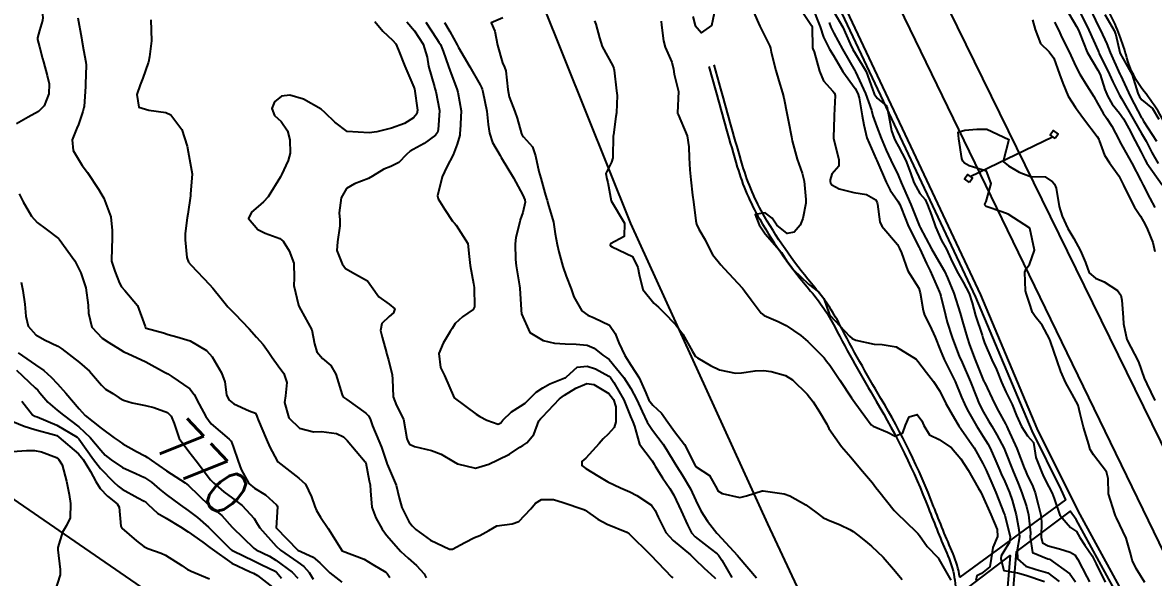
# Model space of a CAD drawing. Header units: metres. Extents: x 307586 to 320046, y 7427249 to 7434250.
# Drawn here: x 318176.6 to 318279.2, y 7430431.2 to 7430481.5 of the extents above; entities that cross this region are included whole.
import ezdxf
from ezdxf.enums import TextEntityAlignment as Align

# ---------------------------------------------------------------- set-up
doc = ezdxf.new("R2010")
doc.units = ezdxf.units.M
doc.header["$MEASUREMENT"] = 0
for name, color, linetype in [('Canaleta de Drenagem', 151, 'Continuous'), ('Cotas', 45, 'Continuous'), ('Curvas de Nivel 1m', 11, 'Continuous'), ('Curvas de Nivel 5m', 15, 'Continuous'), ('Divisa', 42, 'FENCELINE2'), ('Hidrografia', 140, 'Continuous'), ('Linha Férrea', 20, 'Continuous'), ('Portico', 45, 'Continuous'), ('Vias Primárias', 230, 'Continuous')]:
    doc.layers.add(name, color=color, linetype=linetype)
doc.styles.add('Style-STANDARD', font='STANDARD.shx')
doc.linetypes.add('FENCELINE2', pattern='A,0.25,-0.1,[132,ltypeshp.shx,S=0.1,R=0,X=-0.1,Y=0],-0.1,1', length=1.45)

msp = doc.modelspace()

# ---------------------------------------------------------------- linework, layer by layer
at = {"layer": 'Canaleta de Drenagem'}
msp.add_lwpolyline([(318103.92, 7430776.75), (318112.88, 7430761.41), (318133.88, 7430725.56), (318152.43, 7430687.45), (318167.76, 7430657.96), (318181.24, 7430627.96), (318195.39, 7430599.96), (318213.18, 7430560.64), (318225.95, 7430535.02), (318233.82, 7430518.51), (318248.74, 7430488.3), (318249.61, 7430486.33), (318257.39, 7430469.78), (318263.51, 7430456.81), (318268.6, 7430444.7), (318272.32, 7430437.22), (318277.5, 7430427.77)], dxfattribs=at)
for points in [[(318167.31, 7430657.74), (318180.79, 7430627.75), (318194.94, 7430599.74), (318212.73, 7430560.43), (318225.5, 7430534.8), (318233.37, 7430518.29), (318248.29, 7430488.09), (318249.15, 7430486.13), (318256.94, 7430469.57), (318263.05, 7430456.61), (318268.15, 7430444.49), (318270.79, 7430439.18), (318271.22, 7430438.22), (318261.63, 7430431.23, 0.060211), (318261.01, 7430433.34, -0.009182), (318259.25, 7430437.64, 0.042026), (318254.47, 7430447.43, -0.014111), (318250.73, 7430454.13, 0.055988), (318248.48, 7430457.47, -0.044538), (318243.92, 7430463.91, -0.060398), (318241.93, 7430468.53, -0.004092), (318239.94, 7430475.5), (318239.35, 7430477.65)], [(318238.87, 7430477.52), (318239.46, 7430475.37, 0.004092), (318241.45, 7430468.39, 0.060398), (318243.48, 7430463.66, 0.044538), (318248.1, 7430457.15, -0.055988), (318250.29, 7430453.9, 0.014111), (318254.04, 7430447.18, -0.042026), (318258.78, 7430437.46, 0.009182), (318260.55, 7430433.14, -0.1339), (318261.19, 7430428.64, 0.031663), (318261.08, 7430426.89, 0.050953), (318261.89, 7430419.02, 0.075834), (318264.59, 7430411.74, -0.07067), (318267.86, 7430403.21, -0.009489), (318271.74, 7430384.65, 0.087586), (318274.09, 7430378.44, -0.011038), (318282.67, 7430363.27, 0.075199), (318288.67, 7430355.24, -0.052973), (318292.24, 7430350.89, -0.057361), (318296.17, 7430343.08, 0.034682), (318299.44, 7430335.78, 0.040892), (318306.85, 7430324.27, 0.009714), (318325.47, 7430300.92, 0.126211), (318330.8, 7430297.06, 21.942034)], [(318277.05, 7430427.55), (318272.17, 7430436.45), (318271.62, 7430437.21), (318267.03, 7430433.76), (318266.73, 7430433.53), (318266.39, 7430429.56, 0.060224)], [(318261.75, 7430429.79), (318266.2, 7430433.17), (318265.9, 7430429.6, 0.060224)]]:
    msp.add_lwpolyline(points, format="xyb", dxfattribs=at)
at = {"layer": 'Curvas de Nivel 1m', "flags": 128}
for points, elevation in [([(318176.26, 7430487.53), (318177.32, 7430485.96), (318178.21, 7430484.04), (318178.23, 7430483.95), (318178.45, 7430482.2), (318178.48, 7430481.95), (318178.44, 7430481.69), (318178.18, 7430480.77), (318177.99, 7430480.12), (318178, 7430479.95), (318178.16, 7430479.29), (318178.44, 7430478.24), (318178.52, 7430477.94), (318178.88, 7430476.69), (318179.05, 7430475.94), (318179.02, 7430475.03), (318178.59, 7430473.94), (318178.09, 7430473.44), (318177.13, 7430472.91), (318176.08, 7430472.32)], 769), ([(318246.92, 7430483.12), (318248.19, 7430481.24), (318248.23, 7430481.11), (318248.27, 7430479.2), (318248.29, 7430479.11), (318248.43, 7430478.84), (318248.89, 7430477.1), (318249.25, 7430476.21), (318250.12, 7430475.28), (318250.27, 7430475.08), (318250.33, 7430474.87), (318250.24, 7430473.08), (318250.23, 7430472.95), (318250.16, 7430471.08), (318250.17, 7430470.99), (318250.66, 7430469.07), (318250.65, 7430468.47), (318250.03, 7430467.74), (318249.87, 7430467.24), (318249.88, 7430467.08), (318249.91, 7430466.97), (318250.02, 7430466.78), (318250.68, 7430466.41), (318252.01, 7430466.1), (318253.16, 7430465.9), (318254.01, 7430465.43), (318254.13, 7430465.16), (318254.16, 7430465.04), (318254.38, 7430463.42), (318254.56, 7430463.03), (318255.96, 7430461.39), (318256.17, 7430461.01), (318256.34, 7430460.61), (318256.91, 7430459), (318257.91, 7430457.41), (318258.04, 7430456.99), (318258.29, 7430455.39), (318258.43, 7430454.98), (318258.92, 7430454.02), (318259.4, 7430452.97), (318259.85, 7430451.84), (318260.2, 7430450.96), (318260.56, 7430450.22), (318261.19, 7430448.95), (318261.79, 7430447.55), (318262.04, 7430446.94), (318262.3, 7430446.41), (318263.13, 7430444.93), (318263.75, 7430443.96), (318264.16, 7430443.32), (318264.37, 7430442.91), (318264.89, 7430441.74), (318265.25, 7430440.9), (318265.39, 7430440.58), (318265.7, 7430439.89), (318266.12, 7430438.89), (318266.37, 7430438.2), (318266.73, 7430436.88), (318266.98, 7430435.55), (318267.03, 7430434.88), (318266.84, 7430433.67), (318266.85, 7430432.88), (318267.61, 7430432.21), (318268.55, 7430431.91), (318269.6, 7430431.62), (318270.64, 7430430.83)], 758), ([(318248.22, 7430483.01), (318248.96, 7430481.1), (318249.25, 7430480.16), (318249.8, 7430479.09), (318250.16, 7430478.5), (318251.03, 7430477.07), (318252.13, 7430475.52), (318252.38, 7430475.06), (318252.5, 7430474.68), (318252.78, 7430473.05), (318252.93, 7430472.22), (318253.2, 7430471.05), (318254.05, 7430469.1), (318254.07, 7430469.06), (318254.08, 7430469.04), (318254.11, 7430468.98), (318254.96, 7430467.03), (318255.3, 7430466.31), (318256.01, 7430465.31), (318256.18, 7430465.01), (318256.3, 7430464.71), (318256.98, 7430463), (318257.95, 7430461.11), (318258.01, 7430460.99), (318258.6, 7430459.64), (318258.93, 7430458.98), (318259.79, 7430457.07), (318259.83, 7430456.96), (318259.84, 7430456.9), (318259.9, 7430456.69), (318260.32, 7430454.96), (318260.49, 7430454.34), (318260.94, 7430452.95), (318261.61, 7430451.17), (318261.71, 7430450.94), (318261.83, 7430450.67), (318262.59, 7430448.93), (318263.1, 7430447.62), (318263.39, 7430446.92), (318263.78, 7430446.17), (318264.24, 7430445.38), (318264.52, 7430444.91), (318264.98, 7430444.13), (318265.64, 7430442.89), (318265.74, 7430442.65), (318266.44, 7430440.88), (318266.94, 7430439.64), (318267.24, 7430438.87), (318267.67, 7430437.64), (318267.86, 7430436.87), (318268.03, 7430435.25), (318268.01, 7430434.86), (318268.22, 7430433.45), (318269.62, 7430432.87), (318269.77, 7430432.84), (318271.6, 7430431.52), (318272.13, 7430430.81)], 757), ([(318271.21, 7430482.83), (318272.2, 7430481.15), (318272.38, 7430480.82), (318272.5, 7430480.5), (318273.16, 7430478.81), (318274.15, 7430477.19), (318274.34, 7430476.8), (318274.78, 7430475.44), (318275.04, 7430474.79), (318275.44, 7430474.11), (318276.11, 7430473.29), (318276.48, 7430472.77), (318276.96, 7430471.89), (318277.53, 7430470.76), (318278.06, 7430469.74), (318278.39, 7430469.08), (318278.59, 7430468.74), (318279.97, 7430466.78)], 752), ([(318181.65, 7430481.91), (318181.97, 7430480.1), (318182, 7430479.9), (318182.15, 7430479.02), (318182.37, 7430477.9), (318182.39, 7430477.64), (318182.34, 7430475.9), (318182.33, 7430475.69), (318182.21, 7430473.9), (318182.19, 7430473.8), (318182.09, 7430473.43), (318181.72, 7430472.26), (318181.55, 7430471.91), (318181.12, 7430470.85), (318181.21, 7430469.91), (318182.03, 7430468.55), (318182.51, 7430467.9), (318183.52, 7430466.38), (318183.83, 7430465.88), (318184, 7430465.59), (318184.64, 7430463.87), (318184.76, 7430462.66), (318184.75, 7430461.87), (318184.72, 7430461.09), (318184.7, 7430459.87), (318185, 7430458.95), (318185.44, 7430457.86), (318185.6, 7430457.55), (318185.9, 7430457.2), (318187.05, 7430455.84), (318187.75, 7430453.94), (318187.79, 7430453.83), (318187.85, 7430453.8), (318189.42, 7430453.38), (318189.85, 7430453.22), (318190.64, 7430453), (318191.84, 7430452.64), (318193.32, 7430451.77), (318193.82, 7430451.2), (318194.69, 7430449.75), (318194.99, 7430448.94), (318195.13, 7430447.74), (318195.33, 7430447.29), (318195.78, 7430446.94), (318197.18, 7430446.3), (318197.77, 7430446.08), (318197.87, 7430445.81), (318197.9, 7430445.71), (318198, 7430445.47), (318198.76, 7430443.69), (318199.05, 7430443.01), (318199.71, 7430441.76), (318199.78, 7430441.68), (318201.7, 7430440.2), (318202.28, 7430439.65), (318202.83, 7430438.49), (318203.13, 7430437.64), (318203.3, 7430437.27), (318203.65, 7430436.66), (318204.34, 7430435.62), (318205.61, 7430433.61), (318207.61, 7430432.86), (318208.4, 7430432.37), (318209.59, 7430431.66), (318209.71, 7430431.56), (318209.95, 7430431.19)], 768), ([(318188.27, 7430481.75), (318188.32, 7430479.83), (318188.15, 7430478.4), (318188.05, 7430477.92), (318188.03, 7430477.83), (318187.53, 7430476.44), (318187.31, 7430475.84), (318186.99, 7430474.96), (318187.18, 7430473.84), (318188.09, 7430473.55), (318189.63, 7430473.35), (318190.09, 7430473.14), (318191.08, 7430471.79), (318191.55, 7430470.28), (318191.64, 7430469.78), (318192.02, 7430467.78), (318191.86, 7430465.93), (318191.85, 7430465.78), (318191.62, 7430464.14), (318191.55, 7430463.78), (318191.39, 7430462.36), (318191.39, 7430461.79), (318191.52, 7430460.2), (318191.69, 7430459.78), (318191.92, 7430459.49), (318193.59, 7430457.76), (318193.9, 7430457.42), (318194.64, 7430456.49), (318195.26, 7430455.74), (318195.87, 7430455.1), (318197.19, 7430453.72), (318197.85, 7430452.99), (318198.44, 7430452.3), (318198.9, 7430451.69), (318199.28, 7430451.14), (318199.82, 7430450.39), (318200.33, 7430449.67), (318200.59, 7430448.88), (318200.49, 7430447.67), (318200.4, 7430447.05), (318200.78, 7430445.67), (318201.75, 7430444.74), (318203.02, 7430444.38), (318203.74, 7430444.42), (318205.11, 7430444.25), (318205.74, 7430443.94), (318206.06, 7430443.61), (318207.71, 7430441.67), (318207.74, 7430441.62), (318207.75, 7430441.59), (318208.07, 7430439.95), (318208.15, 7430439.58), (318208.2, 7430439.06), (318208.32, 7430437.58), (318208.67, 7430436.59), (318209.24, 7430435.57), (318209.63, 7430435.03), (318210.95, 7430433.55), (318211.61, 7430432.93), (318212.36, 7430432.29), (318213.06, 7430431.52), (318213.22, 7430431.15)], 767), ([(318220.2, 7430481.93), (318219.13, 7430481.46), (318219.45, 7430480.71), (318219.71, 7430479.45), (318220.15, 7430477.85), (318220.35, 7430477.44), (318220.45, 7430477.13), (318220.63, 7430475.43), (318220.77, 7430474.77), (318221.29, 7430473.43), (318221.5, 7430472.84), (318221.89, 7430471.42), (318221.94, 7430471.29), (318222.07, 7430471.13), (318222.89, 7430470.24), (318223.15, 7430469.41), (318223.45, 7430467.99), (318223.62, 7430467.4), (318224.01, 7430466.06), (318224.16, 7430465.55), (318224.2, 7430465.4), (318224.28, 7430465.11), (318224.77, 7430463.39), (318224.92, 7430462.35), (318225.1, 7430461.38), (318225.27, 7430460.7), (318225.62, 7430459.37), (318225.92, 7430458.51), (318226.37, 7430457.37), (318226.64, 7430456.62), (318227.34, 7430455.36), (318227.88, 7430454.97), (318228.48, 7430454.74), (318229.86, 7430454.06), (318230.37, 7430453.31), (318230.7, 7430452.45), (318231.24, 7430451.31), (318231.82, 7430450.42), (318232.56, 7430449.29), (318233.16, 7430447.92), (318233.44, 7430447.28), (318233.78, 7430446.8), (318234.58, 7430446.08), (318235.15, 7430445.26), (318235.75, 7430444.41), (318236.65, 7430443.24), (318237.67, 7430441.27), (318237.7, 7430441.23), (318237.71, 7430441.21), (318238.93, 7430440.44), (318239.61, 7430439.2), (318239.69, 7430439.04), (318240.08, 7430438.8), (318241.68, 7430438.44), (318242.28, 7430438.58), (318243.69, 7430439.04), (318243.8, 7430439.05), (318245.69, 7430438.77), (318246.21, 7430438.6), (318247.67, 7430437.78), (318248.58, 7430437.1), (318249.21, 7430436.64), (318249.66, 7430436.42), (318250.77, 7430435.95), (318251.65, 7430435.55), (318251.96, 7430435.37), (318252.36, 7430435.05), (318253.07, 7430434.48), (318253.63, 7430434.03), (318254.68, 7430433.02), (318255.61, 7430431.95), (318256.4, 7430431)], 762), ([(318237.41, 7430482.03), (318237.64, 7430481.24), (318238.19, 7430480.55), (318239.13, 7430481.22), (318239.37, 7430482.37)], 759), ([(318242.93, 7430482.46), (318243.49, 7430481.17), (318244.18, 7430479.77), (318244.39, 7430479.37), (318244.46, 7430479.16), (318244.52, 7430478.8), (318244.94, 7430477.15), (318245.21, 7430476.22), (318245.56, 7430475.14), (318245.66, 7430474.68), (318245.97, 7430473.13), (318246.09, 7430472.54), (318246.36, 7430471.13), (318246.42, 7430470.77), (318246.87, 7430469.12), (318247.32, 7430467.83), (318247.5, 7430467.12), (318247.66, 7430465.46), (318247.65, 7430465.11), (318247.38, 7430463.72), (318247.14, 7430463.12), (318246.61, 7430462.49), (318245.97, 7430462.36), (318245.04, 7430463.14), (318244.6, 7430463.76), (318243.99, 7430464.24), (318243.07, 7430464.09), (318243.42, 7430463.17), (318243.97, 7430462.34), (318245.04, 7430461.14), (318245.45, 7430460.64), (318245.94, 7430459.86), (318246.5, 7430459.12), (318247.91, 7430457.79), (318248.8, 7430457.1), (318249.3, 7430456.49), (318249.78, 7430455.08), (318249.82, 7430455.02), (318249.88, 7430454.94), (318251.61, 7430453.06), (318251.86, 7430452.85), (318252.2, 7430452.71), (318253.85, 7430452.33), (318254.58, 7430452.3), (318255.85, 7430452.1), (318257.68, 7430450.99), (318257.83, 7430450.81), (318258.61, 7430449.77), (318259.25, 7430448.97), (318259.8, 7430448.09), (318260.36, 7430446.95), (318261.13, 7430445.59), (318261.55, 7430444.94), (318261.76, 7430444.64), (318262.92, 7430442.93), (318263.72, 7430441.53), (318264.01, 7430440.92), (318264.52, 7430439.73), (318264.88, 7430438.9), (318265.66, 7430436.97), (318265.69, 7430436.89), (318265.7, 7430436.85), (318266.19, 7430434.88), (318266.14, 7430434.39), (318265.63, 7430433.54), (318265.38, 7430433.14), (318265.34, 7430432.89), (318265.61, 7430431.81), (318266.87, 7430431.62), (318267.6, 7430431.41), (318269.31, 7430430.84)], 759), ([(318272.46, 7430482.58), (318273.33, 7430480.81), (318274.17, 7430478.92), (318274.21, 7430478.84), (318274.23, 7430478.8), (318274.27, 7430478.7), (318275.2, 7430476.78), (318275.49, 7430476.13), (318276.12, 7430474.91), (318276.19, 7430474.77), (318276.28, 7430474.61), (318277.33, 7430472.76), (318278.08, 7430471.51), (318278.53, 7430470.74), (318279.05, 7430469.73), (318279.62, 7430468.73)], 751), ([(318274.77, 7430482.24), (318275.61, 7430480.78), (318275.78, 7430480.37), (318276.15, 7430478.77), (318276.17, 7430478.7), (318277.25, 7430476.76), (318277.78, 7430475.1), (318277.91, 7430474.75), (318278.12, 7430474.49), (318279.1, 7430473.72), (318279.66, 7430472.73)], 749), ([(318208.59, 7430481.58), (318209.32, 7430480.71), (318210.18, 7430479.9), (318210.49, 7430479.56), (318210.73, 7430478.99), (318211.3, 7430477.55), (318212.12, 7430475.64), (318212.16, 7430475.54), (318212.18, 7430475.49), (318212.45, 7430473.54), (318212.39, 7430473.23), (318212.09, 7430472.86), (318211.27, 7430472.35), (318210.08, 7430471.91), (318208.75, 7430471.58), (318208.07, 7430471.51), (318206.07, 7430471.61), (318204.94, 7430472.48), (318204.09, 7430473.31), (318203.71, 7430473.64), (318202.11, 7430474.55), (318200.86, 7430474.92), (318200.11, 7430474.81), (318199.48, 7430474.31), (318199.25, 7430473.69), (318199.48, 7430473.08), (318200.08, 7430472.53), (318200.66, 7430471.67), (318200.87, 7430470.87), (318200.9, 7430469.67), (318200.73, 7430468.99), (318200.11, 7430467.68), (318200.08, 7430467.62), (318200.02, 7430467.5), (318198.92, 7430465.7), (318198.47, 7430465.23), (318197.99, 7430464.83), (318197.39, 7430464.31), (318197.11, 7430463.72), (318197.96, 7430462.75), (318198.65, 7430462.39), (318199.96, 7430461.92), (318200.28, 7430461.68), (318200.82, 7430460.8), (318201.23, 7430459.67), (318201.25, 7430458.33), (318201.24, 7430457.67), (318201.66, 7430455.89), (318201.75, 7430455.66), (318201.88, 7430455.46), (318202.86, 7430453.65), (318203.11, 7430452.38), (318203.33, 7430451.64), (318203.83, 7430451.04), (318204.59, 7430450.4), (318205.03, 7430449.62), (318205.63, 7430447.76), (318205.69, 7430447.61), (318205.73, 7430447.56), (318205.78, 7430447.52), (318206.05, 7430447.34), (318207.77, 7430446.1), (318208.02, 7430445.85), (318208.15, 7430445.58), (318208.38, 7430444.95), (318208.95, 7430443.57), (318209.17, 7430443.01), (318209.67, 7430441.56), (318209.68, 7430441.53), (318209.71, 7430441.46), (318210.52, 7430439.55), (318210.8, 7430438.42), (318211.02, 7430437.55), (318211.65, 7430436.28), (318211.97, 7430435.86), (318212.29, 7430435.53), (318213.63, 7430434.56), (318215.35, 7430433.75), (318215.62, 7430433.75), (318216.75, 7430434.35), (318217.63, 7430434.81), (318218.09, 7430435), (318218.92, 7430435.45), (318219.65, 7430435.88), (318221.03, 7430436.04), (318221.65, 7430436.27), (318222.72, 7430437.4), (318223.15, 7430437.92), (318223.68, 7430438.26), (318224.78, 7430438.27), (318225.67, 7430438), (318227.53, 7430437.35), (318227.66, 7430437.28), (318228.8, 7430436.48), (318229.65, 7430436.02), (318231.44, 7430435.3), (318231.64, 7430435.16), (318233.56, 7430433.27), (318233.59, 7430433.24), (318233.61, 7430433.21), (318235.49, 7430431.25), (318235.59, 7430431.15)], 766), ([(318213.2, 7430481.53), (318214.18, 7430480.04), (318214.39, 7430479.73), (318214.52, 7430479.51), (318214.77, 7430478.9), (318215.25, 7430477.5), (318215.49, 7430476.85), (318216.02, 7430475.49), (318216.12, 7430475.19), (318216.4, 7430473.49), (318216.31, 7430471.72), (318216.29, 7430471.49), (318216.28, 7430471.28), (318216.06, 7430470.48), (318215.67, 7430469.5), (318215.11, 7430468.43), (318214.68, 7430467.51), (318214.27, 7430465.78), (318214.32, 7430465.52), (318214.94, 7430464.55), (318215.62, 7430463.5), (318215.79, 7430463.31), (318215.97, 7430463.13), (318217, 7430461.48), (318217.12, 7430460.3), (318217.22, 7430459.48), (318217.54, 7430457.85), (318217.58, 7430457.47), (318217.62, 7430455.74), (318217.49, 7430455.47), (318216.53, 7430454.82), (318215.86, 7430454.21), (318215.58, 7430453.77), (318215.42, 7430453.5), (318214.78, 7430452.44), (318214.39, 7430451.51), (318214.53, 7430450.22), (318214.91, 7430449.5), (318215.78, 7430447.49), (318217.77, 7430445.99), (318218.09, 7430445.79), (318218.73, 7430445.46), (318219.76, 7430445.1), (318220, 7430445.2), (318220.2, 7430445.44), (318220.98, 7430446.22), (318221.78, 7430446.72), (318222.2, 7430447), (318222.63, 7430447.41), (318223.21, 7430447.99), (318223.8, 7430448.39), (318224.45, 7430448.75), (318225.81, 7430449.28), (318225.88, 7430449.3), (318225.95, 7430449.37), (318226.93, 7430450.26), (318227.82, 7430450.36), (318228.58, 7430450.1), (318229.81, 7430449.45), (318229.95, 7430449.32), (318230.25, 7430448.87), (318231.15, 7430447.31), (318231.77, 7430445.78), (318231.97, 7430445.3), (318232.14, 7430444.91), (318232.57, 7430443.29), (318233.72, 7430441.77), (318233.91, 7430441.47), (318234, 7430441.28), (318234.66, 7430440.22), (318235.33, 7430439.26), (318235.68, 7430438.66), (318236.35, 7430437.24), (318236.93, 7430435.96), (318237.3, 7430435.23), (318237.64, 7430434.88), (318239, 7430433.83), (318239.62, 7430433.35), (318239.75, 7430433.2), (318240.04, 7430432.76), (318240.95, 7430431.19)], 764), ([(318214.9, 7430481.51), (318215.38, 7430480.7), (318216.04, 7430479.49), (318216.17, 7430479.23), (318217.18, 7430477.48), (318218.13, 7430475.86), (318218.26, 7430475.61), (318218.31, 7430475.47), (318218.38, 7430475.21), (318218.75, 7430473.46), (318218.87, 7430472.25), (318218.97, 7430471.46), (318219.25, 7430470.63), (318219.93, 7430469.44), (318220.05, 7430469.26), (318221.15, 7430467.43), (318222.01, 7430465.86), (318222.19, 7430465.42), (318222.22, 7430465.2), (318221.99, 7430464.27), (318221.77, 7430463.62), (318221.72, 7430463.42), (318221.38, 7430462), (318221.31, 7430461.43), (318221.35, 7430460.01), (318221.41, 7430459.43), (318221.7, 7430457.63), (318221.72, 7430457.42), (318221.84, 7430455.46), (318221.85, 7430455.42), (318221.88, 7430455.09), (318222.65, 7430453.41), (318223.85, 7430452.67), (318224.88, 7430452.42), (318225.84, 7430452.36), (318226.85, 7430452.35), (318227.84, 7430452.26), (318228.48, 7430451.98), (318229.25, 7430451.33), (318229.61, 7430451.11), (318229.83, 7430450.94), (318231.16, 7430449.31), (318231.8, 7430448.33), (318232.34, 7430447.29), (318232.83, 7430446.23), (318233.27, 7430445.28), (318233.75, 7430444.55), (318234.73, 7430443.27), (318235.12, 7430442.65), (318235.72, 7430441.64), (318235.97, 7430441.25), (318236.45, 7430440.5), (318237.19, 7430439.24), (318237.68, 7430438.16), (318238.13, 7430437.22), (318238.74, 7430436.3), (318239.6, 7430435.2), (318239.64, 7430435.16), (318241.47, 7430433.18), (318241.62, 7430433.01), (318243.19, 7430431.16)], 763), ([(318228.51, 7430481.66), (318228.63, 7430481.34), (318228.95, 7430480.11), (318229.18, 7430479.33), (318230.15, 7430477.56), (318230.26, 7430477.32), (318230.28, 7430477.18), (318230.48, 7430475.32), (318230.54, 7430474.89), (318230.49, 7430473.32), (318230.42, 7430472.98), (318230.21, 7430471.32), (318230.2, 7430471.19), (318230.16, 7430469.32), (318230.15, 7430469.22), (318230.05, 7430468.85), (318229.53, 7430467.82), (318229.61, 7430467.33), (318229.7, 7430467), (318230, 7430465.32), (318231.22, 7430463.31), (318231.18, 7430462.09), (318229.95, 7430461.44), (318229.91, 7430461.32), (318229.92, 7430461.29), (318229.95, 7430461.26), (318230.11, 7430461.16), (318231.94, 7430460.3), (318232.44, 7430459.29), (318232.56, 7430458.66), (318232.89, 7430457.29), (318233.89, 7430456.07), (318234.31, 7430455.7), (318234.74, 7430455.27), (318235.87, 7430454.09), (318236.5, 7430453.24), (318237.38, 7430451.69), (318237.67, 7430451.23), (318237.83, 7430451.1), (318239.01, 7430450.4), (318239.82, 7430450), (318241.28, 7430449.72), (318241.82, 7430449.75), (318243.06, 7430449.93), (318243.82, 7430449.95), (318244.53, 7430449.86), (318245.82, 7430449.51), (318246.46, 7430449.12), (318247.79, 7430447.8), (318248.32, 7430447.1), (318248.89, 7430446.21), (318249.58, 7430445.08), (318249.64, 7430444.96), (318249.76, 7430444.71), (318250.9, 7430443.07), (318251.73, 7430442.1), (318252.62, 7430441.05), (318253.7, 7430439.76), (318254.02, 7430439.36), (318254.28, 7430439.03), (318255.67, 7430437.27), (318255.91, 7430437.01), (318257.65, 7430435.37), (318257.83, 7430435.17), (318257.96, 7430434.99), (318258.66, 7430434), (318259.62, 7430433.01), (318259.67, 7430432.96), (318259.73, 7430432.85), (318260.82, 7430430.95)], 761), ([(318249.79, 7430481.5), (318249.94, 7430481.08), (318250.01, 7430480.9), (318250.19, 7430480.53), (318250.98, 7430479.07), (318252.14, 7430477.08), (318252.15, 7430477.06), (318252.16, 7430477.04), (318253.07, 7430475.05), (318253.61, 7430473.54), (318253.75, 7430473.04), (318254.09, 7430472.03), (318254.48, 7430471.03), (318254.95, 7430469.92), (318255.38, 7430469.02), (318256.03, 7430467.65), (318256.31, 7430467.01), (318256.53, 7430466.5), (318257.18, 7430465), (318257.98, 7430463.05), (318258, 7430463.01), (318258.01, 7430462.99), (318258.04, 7430462.93), (318259.07, 7430460.97), (318259.38, 7430460.4), (318259.94, 7430459.48), (318260.24, 7430458.96), (318260.52, 7430458.35), (318261.07, 7430456.95), (318261.66, 7430455.16), (318261.73, 7430454.94), (318261.88, 7430454.4), (318262.29, 7430452.94), (318262.5, 7430452.29), (318263.01, 7430450.93), (318263.81, 7430448.95), (318263.82, 7430448.93), (318263.85, 7430448.89), (318264.79, 7430446.9), (318265.14, 7430446.26), (318265.77, 7430445.11), (318265.88, 7430444.89), (318265.99, 7430444.66), (318266.79, 7430442.88), (318267.47, 7430441.12), (318267.57, 7430440.87), (318267.71, 7430440.55), (318268.26, 7430439.43), (318268.47, 7430438.86), (318268.73, 7430437.8), (318268.96, 7430436.85), (318269.03, 7430436.23), (318269.01, 7430434.85), (318269.12, 7430434.33), (318269.64, 7430434.06), (318270.67, 7430433.79), (318271.63, 7430433.5), (318272.05, 7430433.24), (318272.33, 7430432.81), (318273.15, 7430431.25), (318273.4, 7430430.79)], 756), ([(318268.21, 7430481.73), (318268.46, 7430480.87), (318268.93, 7430479.6), (318269.73, 7430478.85), (318270.16, 7430478.27), (318270.66, 7430476.83), (318270.96, 7430476.01), (318271.45, 7430474.83), (318272.11, 7430473.81), (318272.85, 7430472.81), (318274.08, 7430471.16), (318274.22, 7430470.94), (318274.27, 7430470.8), (318274.74, 7430469.47), (318275.19, 7430468.78), (318276.04, 7430467.6), (318276.47, 7430466.77), (318276.9, 7430465.87), (318277.48, 7430464.76), (318278, 7430463.96), (318278.43, 7430463.18), (318278.64, 7430462.74), (318279.14, 7430461.56), (318279.31, 7430460.73)], 754), ([(318270.2, 7430481.54), (318270.56, 7430480.84), (318270.92, 7430480.09), (318271.54, 7430478.83), (318272.15, 7430477.51), (318272.52, 7430476.82), (318273.15, 7430475.79), (318273.78, 7430474.8), (318274.12, 7430474.19), (318274.61, 7430473.29), (318274.96, 7430472.79), (318275.41, 7430472.1), (318276.07, 7430470.83), (318276.11, 7430470.77), (318276.15, 7430470.69), (318277.23, 7430468.76), (318278.03, 7430467.19), (318278.26, 7430466.75), (318278.87, 7430465.59), (318279.3, 7430464.73)], 753), ([(318176.32, 7430465.97), (318176.7, 7430465.25), (318177.46, 7430463.96), (318177.97, 7430463.38), (318178.79, 7430462.77), (318179.9, 7430461.92), (318179.95, 7430461.85), (318181.37, 7430459.91), (318181.91, 7430458.81), (318182.23, 7430457.9), (318182.36, 7430457.44), (318182.59, 7430455.89), (318182.61, 7430455.15), (318182.92, 7430453.89), (318183.84, 7430452.9), (318184.46, 7430452.49), (318185.49, 7430451.86), (318185.83, 7430451.66), (318186.17, 7430451.5), (318187.82, 7430450.73), (318189.51, 7430449.8), (318189.7, 7430449.7), (318189.8, 7430449.65), (318190.18, 7430449.41), (318191.79, 7430448.28), (318192.19, 7430447.78), (318192.65, 7430446.89), (318193.24, 7430445.77), (318193.75, 7430445.12), (318195.38, 7430443.74), (318195.54, 7430443.54), (318195.73, 7430443.05), (318196.19, 7430441.73), (318196.46, 7430440.97), (318197.15, 7430439.72), (318197.68, 7430439.29), (318198.66, 7430438.68), (318199.66, 7430437.77), (318199.72, 7430437.68), (318199.75, 7430437.59), (318199.64, 7430435.68), (318201.6, 7430433.66), (318203, 7430433.03), (318203.6, 7430432.53), (318204.5, 7430431.62), (318205.58, 7430430.76)], 769), ([(318176.23, 7430451.56), (318177.81, 7430450.46), (318178.56, 7430449.94), (318179.23, 7430449.36), (318179.79, 7430448.74), (318180.56, 7430447.91), (318181.77, 7430446.47), (318182.31, 7430445.89), (318183.75, 7430444.73), (318184.95, 7430443.86), (318185.41, 7430443.54), (318185.73, 7430443.32), (318186.96, 7430442.6), (318187.72, 7430442.21), (318187.96, 7430442.07), (318188.31, 7430441.82), (318189.7, 7430440.86), (318191.38, 7430439.78), (318191.68, 7430439.54), (318193.52, 7430437.76), (318193.6, 7430437.7), (318193.66, 7430437.65), (318194.71, 7430436.8), (318195.64, 7430435.76), (318195.67, 7430435.73), (318197.61, 7430433.85), (318197.82, 7430433.71), (318199.03, 7430433.11), (318199.6, 7430432.77), (318201.07, 7430431.67), (318201.59, 7430431.14)], 771), ([(318176.09, 7430449.97), (318177.79, 7430448.39), (318178.01, 7430448.17), (318178.19, 7430447.94), (318178.92, 7430447.08), (318179.77, 7430446.36), (318180.36, 7430445.91), (318181.75, 7430444.85), (318182.76, 7430443.89), (318183.72, 7430442.72), (318184.14, 7430442.29), (318184.67, 7430441.87), (318185.7, 7430441.16), (318186.9, 7430440.63), (318187.69, 7430440.26), (318188.32, 7430439.82), (318189.06, 7430439.19), (318189.67, 7430438.7), (318190.94, 7430437.79), (318191.66, 7430437.27), (318192.5, 7430436.62), (318193.49, 7430435.75), (318193.64, 7430435.61), (318195.53, 7430433.73), (318195.61, 7430433.67), (318195.73, 7430433.61), (318197.6, 7430432.71), (318198.28, 7430432.38), (318199.59, 7430431.73), (318199.65, 7430431.68), (318200.12, 7430431.14)], 772), ([(318176.56, 7430447.18), (318177.55, 7430445.95), (318177.76, 7430445.82), (318177.97, 7430445.74), (318179.75, 7430445), (318181.59, 7430443.9), (318181.73, 7430443.76), (318183.07, 7430441.89), (318183.7, 7430441.08), (318184.89, 7430439.86), (318185.3, 7430439.48), (318185.68, 7430439.21), (318187.08, 7430438.42), (318187.67, 7430438.12), (318187.84, 7430438), (318188.02, 7430437.82), (318188.88, 7430437.03), (318189.65, 7430436.56), (318190.96, 7430435.79), (318191.64, 7430435.33), (318192.98, 7430434.4), (318193.62, 7430433.92), (318193.82, 7430433.75), (318195.6, 7430432.48), (318197.29, 7430431.71), (318197.59, 7430431.58), (318197.93, 7430431.36), (318199.57, 7430430.11)], 773), ([(318175.75, 7430445.32), (318176.79, 7430444.91), (318177.74, 7430444.62), (318179.53, 7430444.13), (318179.73, 7430444.05), (318179.94, 7430443.92), (318181.72, 7430442.39), (318182.13, 7430441.9), (318182.79, 7430440.8), (318183.27, 7430439.88), (318183.68, 7430439.26), (318184.35, 7430438.55), (318185.2, 7430437.86), (318185.39, 7430437.58), (318185.56, 7430435.85), (318185.64, 7430435.67), (318186.96, 7430434.5), (318187.62, 7430434.01), (318188.01, 7430433.82), (318189.2, 7430433.4), (318189.61, 7430433.21), (318191.09, 7430432.29), (318191.59, 7430431.92), (318191.69, 7430431.87), (318191.93, 7430431.77), (318193.58, 7430431.07)], 774)]:
    msp.add_lwpolyline(points, dxfattribs=dict(at, elevation=elevation))
at = {"layer": 'Curvas de Nivel 5m', "flags": 128}
for points, elevation in [([(318273.43, 7430482.81), (318274.2, 7430481.15), (318274.38, 7430480.8), (318274.96, 7430479.56), (318275.27, 7430478.78), (318276.14, 7430476.82), (318276.16, 7430476.77), (318276.19, 7430476.73), (318277.1, 7430474.76), (318278.1, 7430472.87), (318278.15, 7430472.8), (318278.18, 7430472.75), (318278.28, 7430472.56), (318279.45, 7430470.73)], 750), ([(318250.21, 7430482.46), (318251.01, 7430481.07), (318251.68, 7430479.56), (318251.91, 7430479.06), (318252.17, 7430478.65), (318253.12, 7430477.05), (318253.72, 7430475.46), (318253.86, 7430475.04), (318254.12, 7430474.64), (318255.02, 7430473.93), (318255.19, 7430473.02), (318255.43, 7430471.68), (318255.68, 7430471.02), (318255.8, 7430470.74), (318256.07, 7430470.25), (318256.74, 7430469), (318257.15, 7430467.88), (318257.47, 7430467), (318258.01, 7430466), (318258.48, 7430465.45), (318258.71, 7430464.98), (318259.07, 7430464.05), (318259.42, 7430462.97), (318259.96, 7430461.74), (318260.43, 7430460.96), (318260.81, 7430460.09), (318261.35, 7430458.95), (318261.92, 7430457.95), (318262.48, 7430456.93), (318262.74, 7430456.09), (318263.05, 7430454.93), (318263.64, 7430453.15), (318263.71, 7430452.92), (318263.86, 7430452.47), (318264.53, 7430450.91), (318264.95, 7430450.03), (318265.42, 7430448.9), (318265.8, 7430448.02), (318266.36, 7430446.88), (318266.78, 7430445.87), (318267.22, 7430444.88), (318267.75, 7430444.03), (318268.31, 7430443.42), (318268.39, 7430442.86), (318268.51, 7430442.08), (318269, 7430440.85), (318269.22, 7430440.36), (318269.7, 7430439.41), (318270.01, 7430438.84), (318270.17, 7430438.35), (318270.71, 7430436.83), (318271.65, 7430435.73), (318272.21, 7430435.37), (318272.5, 7430434.81), (318272.96, 7430434.13), (318273.63, 7430433.15), (318273.81, 7430432.79), (318273.98, 7430432.42), (318274.81, 7430430.78)], 755), ([(318211.48, 7430481.55), (318212.18, 7430480.74), (318212.96, 7430479.53), (318213.32, 7430478.36), (318213.46, 7430477.53), (318213.99, 7430475.66), (318214.03, 7430475.52), (318214.12, 7430475.25), (318214.45, 7430473.51), (318214.33, 7430471.77), (318214.25, 7430471.52), (318214.07, 7430471.29), (318213.06, 7430470.53), (318212.06, 7430469.98), (318211.77, 7430469.83), (318211.46, 7430469.55), (318210.77, 7430468.82), (318210.04, 7430468.45), (318209.39, 7430468.21), (318208.38, 7430467.58), (318208.02, 7430467.36), (318206.73, 7430466.89), (318206.01, 7430466.44), (318205.53, 7430465.62), (318205.35, 7430464.25), (318205.4, 7430463.62), (318205.41, 7430463.06), (318205.18, 7430461.62), (318205.14, 7430460.82), (318205.61, 7430459.61), (318205.93, 7430459.19), (318206.84, 7430458.68), (318207.91, 7430458.07), (318208.28, 7430457.58), (318208.95, 7430456.63), (318209.89, 7430455.98), (318210.39, 7430455.55), (318210.26, 7430455.17), (318209.87, 7430454.86), (318209.21, 7430454.23), (318209.09, 7430453.57), (318209.25, 7430452.97), (318209.64, 7430451.56), (318209.68, 7430451.41), (318209.83, 7430450.91), (318210.14, 7430449.56), (318210.18, 7430449.18), (318210.24, 7430447.56), (318210.55, 7430446.78), (318211.17, 7430445.55), (318211.49, 7430443.79), (318211.58, 7430443.54), (318211.73, 7430443.29), (318212.19, 7430443.08), (318213.72, 7430442.7), (318214.59, 7430442.37), (318215.72, 7430441.7), (318216.09, 7430441.49), (318217.71, 7430441.09), (318218.93, 7430441.45), (318219.72, 7430441.85), (318220.78, 7430442.37), (318221.73, 7430442.99), (318221.99, 7430443.16), (318222.37, 7430443.41), (318223, 7430444.16), (318223.46, 7430445.4), (318223.59, 7430445.58), (318223.77, 7430445.74), (318225.34, 7430447.38), (318225.58, 7430447.58), (318225.79, 7430447.71), (318226.8, 7430448.36), (318227.8, 7430448.79), (318228.45, 7430448.69), (318229.79, 7430447.87), (318230.22, 7430447.32), (318230.43, 7430446.66), (318230.44, 7430445.31), (318230.29, 7430444.78), (318229.75, 7430444.18), (318229.3, 7430443.77), (318228.91, 7430443.33), (318227.72, 7430442.01), (318227.35, 7430441.72), (318227.36, 7430441.35), (318227.71, 7430441.07), (318228.79, 7430440.42), (318229.7, 7430439.87), (318230.87, 7430439.31), (318231.69, 7430438.96), (318232.35, 7430438.62), (318233.67, 7430437.76), (318234.01, 7430437.27), (318234.26, 7430436.66), (318234.98, 7430435.26), (318235.63, 7430434.54), (318237.21, 7430433.23), (318237.61, 7430432.86), (318238.43, 7430432.05), (318239.38, 7430431.2), (318239.48, 7430431.09)], 765), ([(318234.53, 7430481.61), (318234.57, 7430481.27), (318234.75, 7430479.84), (318234.92, 7430479.27), (318235.52, 7430477.9), (318235.66, 7430477.26), (318235.71, 7430476.82), (318236.12, 7430475.25), (318236.02, 7430473.32), (318236.04, 7430473.25), (318236.06, 7430473.21), (318236.09, 7430473.15), (318236.89, 7430471.24), (318237.06, 7430470.24), (318237.08, 7430469.24), (318237.14, 7430468.14), (318237.23, 7430467.24), (318237.39, 7430465.85), (318237.47, 7430465.24), (318237.68, 7430463.53), (318237.75, 7430463.23), (318237.97, 7430462.76), (318238.53, 7430461.8), (318238.8, 7430461.22), (318239.2, 7430460.47), (318239.94, 7430459.54), (318240.26, 7430459.2), (318241.91, 7430457.43), (318242.11, 7430457.18), (318242.7, 7430456.37), (318243.6, 7430455.16), (318243.88, 7430454.95), (318245.14, 7430454.41), (318245.87, 7430454.02), (318247.2, 7430453.12), (318247.85, 7430452.57), (318249.32, 7430451.09), (318249.55, 7430450.81), (318249.83, 7430450.43), (318250.75, 7430449.07), (318251.79, 7430447.49), (318252.1, 7430447.06), (318253.01, 7430445.81), (318253.58, 7430445.04), (318253.76, 7430444.9), (318255.08, 7430444.35), (318255.75, 7430443.99), (318256.47, 7430444.29), (318256.71, 7430445), (318257.03, 7430445.74), (318257.77, 7430445.96), (318258.18, 7430445.4), (318258.36, 7430444.98), (318258.89, 7430444.11), (318259.75, 7430443.71), (318260.88, 7430442.95), (318261.73, 7430441.96), (318262.39, 7430440.93), (318263.29, 7430439.33), (318263.53, 7430438.92), (318263.69, 7430438.6), (318264.43, 7430436.9), (318265.01, 7430435.54), (318265.03, 7430434.9), (318264.62, 7430433.91), (318264.47, 7430432.9), (318264.35, 7430432.17), (318263.6, 7430431.55), (318263.17, 7430431.35), (318263.08, 7430430.92)], 760), ([(318278.39, 7430430.74), (318277.61, 7430432.02), (318277.26, 7430432.75), (318277.12, 7430433.26), (318276.72, 7430434.76), (318275.84, 7430436.59), (318275.75, 7430436.77), (318275.67, 7430436.97), (318275.12, 7430438.78), (318275.08, 7430440.15), (318274.92, 7430440.78), (318273.74, 7430442.32), (318273.44, 7430442.8), (318273.31, 7430443.24), (318272.85, 7430444.81), (318272.55, 7430446.03), (318272.37, 7430446.81), (318271.8, 7430447.82), (318271.23, 7430448.83), (318270.78, 7430449.87), (318270.45, 7430450.83), (318269.86, 7430452.57), (318269.76, 7430452.84), (318269.09, 7430454.07), (318268.45, 7430454.86), (318268.22, 7430455.2), (318267.9, 7430456.14), (318267.67, 7430456.87), (318267.59, 7430457.19), (318267.53, 7430458.87), (318267.65, 7430459.16), (318267.94, 7430459.55), (318268.41, 7430460.86), (318267.98, 7430462.87), (318266, 7430464.12), (318265.45, 7430464.35), (318264, 7430464.81), (318263.93, 7430464.92), (318263.9, 7430465.02), (318264.01, 7430465.28), (318264.48, 7430466.91), (318264.04, 7430468.03), (318262.47, 7430468.51), (318262.05, 7430468.75), (318261.91, 7430468.94), (318261.82, 7430469.17), (318261.55, 7430470.95), (318261.48, 7430471.55), (318262.08, 7430471.74), (318263.18, 7430471.83), (318264.09, 7430471.82), (318266.07, 7430470.89), (318265.55, 7430468.9), (318266.05, 7430468.5), (318267, 7430467.92), (318268.03, 7430467.54), (318269.38, 7430467.5), (318270.03, 7430467.07), (318270.21, 7430466.84), (318270.37, 7430466.49), (318270.64, 7430464.83), (318270.9, 7430463.93), (318271.42, 7430462.83), (318271.97, 7430461.91), (318272.57, 7430460.81), (318273.01, 7430459.74), (318273.37, 7430458.81), (318273.93, 7430458.31), (318274.72, 7430457.99), (318275.91, 7430457.22), (318276.23, 7430456.77), (318276.33, 7430456.34), (318276.43, 7430454.76), (318276.48, 7430454.17), (318276.78, 7430452.76), (318277.83, 7430450.75), (318278.35, 7430449.27), (318278.58, 7430448.74), (318279.3, 7430447.22)], 755), ([(318176.5, 7430457.96), (318176.66, 7430457.2), (318176.85, 7430455.96), (318176.94, 7430454.89), (318177.13, 7430453.96), (318177.85, 7430453.19), (318178.64, 7430452.74), (318179.84, 7430452.16), (318180.2, 7430451.92), (318181.81, 7430450.69), (318182.72, 7430449.89), (318183.79, 7430448.63), (318184.17, 7430448.26), (318184.82, 7430447.86), (318185.41, 7430447.49), (318185.78, 7430447.28), (318186.58, 7430447.03), (318187.77, 7430446.79), (318188.54, 7430446.59), (318189.77, 7430446.14), (318190.1, 7430445.8), (318190.38, 7430445.16), (318190.83, 7430443.79), (318191.72, 7430442.62), (318192.38, 7430441.77), (318193.69, 7430440.05), (318193.95, 7430439.76), (318194.88, 7430438.95), (318195.67, 7430438.37), (318196.54, 7430437.72), (318197.65, 7430436.54), (318197.95, 7430436.01), (318198.14, 7430435.7), (318199.62, 7430434.04), (318200.03, 7430433.68), (318201.6, 7430432.59), (318202.15, 7430432.2), (318202.62, 7430431.64), (318202.99, 7430431.04)], 770), ([(318175.72, 7430442.61), (318176.99, 7430442.69), (318177.72, 7430442.7), (318178.35, 7430442.57), (318179.71, 7430442.06), (318179.91, 7430441.92), (318180.23, 7430441.39), (318180.63, 7430439.91), (318180.87, 7430438.71), (318180.99, 7430437.91), (318180.96, 7430436.6), (318180.63, 7430435.91), (318180.25, 7430435.3), (318179.83, 7430433.92), (318179.82, 7430433.71), (318180.05, 7430431.92), (318180.06, 7430431.44), (318179.56, 7430429.92)], 775)]:
    msp.add_lwpolyline(points, dxfattribs=dict(at, elevation=elevation))
at = {"layer": 'Divisa'}
msp.add_lwpolyline([(318255.52, 7430411.91), (318244.21, 7430436.06), (318231.8, 7430463.27), (318219.75, 7430493.29), (318216.88, 7430500.62), (318226.5, 7430505.37), (318220.06, 7430519.09), (318202.76, 7430556.68), (318183.26, 7430598.92), (318181.49, 7430602.19), (318180.31, 7430613.99), (318175.84, 7430626.95), (318158.87, 7430662.74), (318131.44, 7430716.62), (318118.94, 7430744.67), (318116.35, 7430749.95), (318111.05, 7430759.99), (318100.29, 7430778.77)], dxfattribs=at)
at = {"layer": 'Hidrografia'}
msp.add_lwpolyline([(318280.89, 7430470.91, 0.073887), (318278.32, 7430475.28, -0.104807), (318276.78, 7430478.31, 0.052837), (318275.24, 7430482.31, -0.025634), (318271.39, 7430490.91, 0.083326), (318269.13, 7430494.71, -0.076571), (318268.15, 7430496.3, 0.018093), (318264.24, 7430504.74, -0.00863), (318260.75, 7430511.93, -0.024908), (318257.2, 7430520.67, -0.011033), (318254.84, 7430527.96, 0.107972), (318253.34, 7430530.65, -0.108196), (318251.49, 7430533.99, -0.074406), (318250.83, 7430538.66, -0.042109), (318251.29, 7430543.75, 0.052173), (318251.49, 7430546.64, 0.084184), (318250, 7430553.93, -0.083884), (318248.31, 7430562.21, 0.054127), (318247.23, 7430569.71, -0.138659), (318247.43, 7430578.08, 0.116551)], format="xyb", dxfattribs=at)
at = {"layer": 'Linha Férrea'}
for points in [[(318353.47, 7430297.95, -0.020499), (318332.53, 7430335.91, -0.003286), (318324.42, 7430352.43), (318316.16, 7430369.54), (318299.93, 7430402.51), (318284.44, 7430434.16), (318251.45, 7430501.48), (318233.53, 7430538.25), (318220.97, 7430564.2), (318208.09, 7430591.22), (318195.8, 7430615.99), (318181.46, 7430645.22), (318169.35, 7430670.16), (318160.25, 7430688.68), (318144.73, 7430719.61), (318137.81, 7430733.06), (318128.95, 7430749.16, 0.002035), (318124.77, 7430756.71, 0.008027), (318110.21, 7430781.82, 0.005774)], [(318106.97, 7430779.68, -0.011325), (318121.02, 7430755.28, -0.011766), (318125.62, 7430747.18), (318134.11, 7430731.09), (318141.43, 7430717.27), (318156.85, 7430686.45), (318165.55, 7430668.81), (318178.07, 7430643.11), (318192.37, 7430613.97), (318204.32, 7430589.39), (318217.19, 7430562.38), (318230.34, 7430535.89), (318248.24, 7430499.17), (318280.68, 7430432.31), (318296.17, 7430400.66), (318312.39, 7430367.71), (318320.65, 7430350.61, 0.003286), (318328.78, 7430334.04, 0.020499), (318349.88, 7430295.78, 0.017872)]]:
    msp.add_lwpolyline(points, format="xyb", dxfattribs=at)
at = {"layer": 'Portico'}
for points in [[(318270.26, 7430470.99), (318269.81, 7430471.32), (318270.1, 7430471.71), (318270.54, 7430471.38)], [(318262.5, 7430467), (318262.05, 7430467.33), (318262.33, 7430467.72), (318262.78, 7430467.39)]]:
    msp.add_lwpolyline(points, close=True, dxfattribs=at)
msp.add_lwpolyline([(318262.56, 7430467.55), (318270.04, 7430471.15)], dxfattribs=at)
at = {"layer": 'Vias Primárias', "elevation": 758.33}
msp.add_lwpolyline([(318026.88, 7430564.8), (318031.43, 7430560.52), (318068.34, 7430526.71), (318081.59, 7430515.12), (318084.68, 7430512.58, 0.051208), (318088.32, 7430510.17), (318099.96, 7430504.01), (318104.48, 7430500.35), (318123.55, 7430484.34), (318137.05, 7430473.12, -0.091339), (318143.36, 7430465.56, 0.049346), (318149.22, 7430457.21, 0.090926), (318154.57, 7430452.89), (318190.11, 7430428.44)], format="xyb", dxfattribs=at)
msp.add_lwpolyline([(318026.88, 7430564.8), (318031.43, 7430560.52), (318068.34, 7430526.71), (318081.59, 7430515.12), (318084.68, 7430512.58, 0.051208), (318088.32, 7430510.17), (318099.96, 7430504.01), (318104.48, 7430500.35), (318123.55, 7430484.34), (318137.05, 7430473.12, -0.091339), (318143.36, 7430465.56, 0.049346), (318149.22, 7430457.21, 0.090926), (318154.57, 7430452.89), (318190.11, 7430428.44)], format="xyb", dxfattribs=at)

# ---------------------------------------------------------------- texts
at = {"layer": 'Cotas', "style": 'Style-STANDARD'}
msp.add_text('770', height=4, rotation=313.2041, dxfattribs=at).set_placement((318193, 7430441.16, 770), align=Align.MIDDLE_CENTER)

doc.saveas('drawing.dxf')
